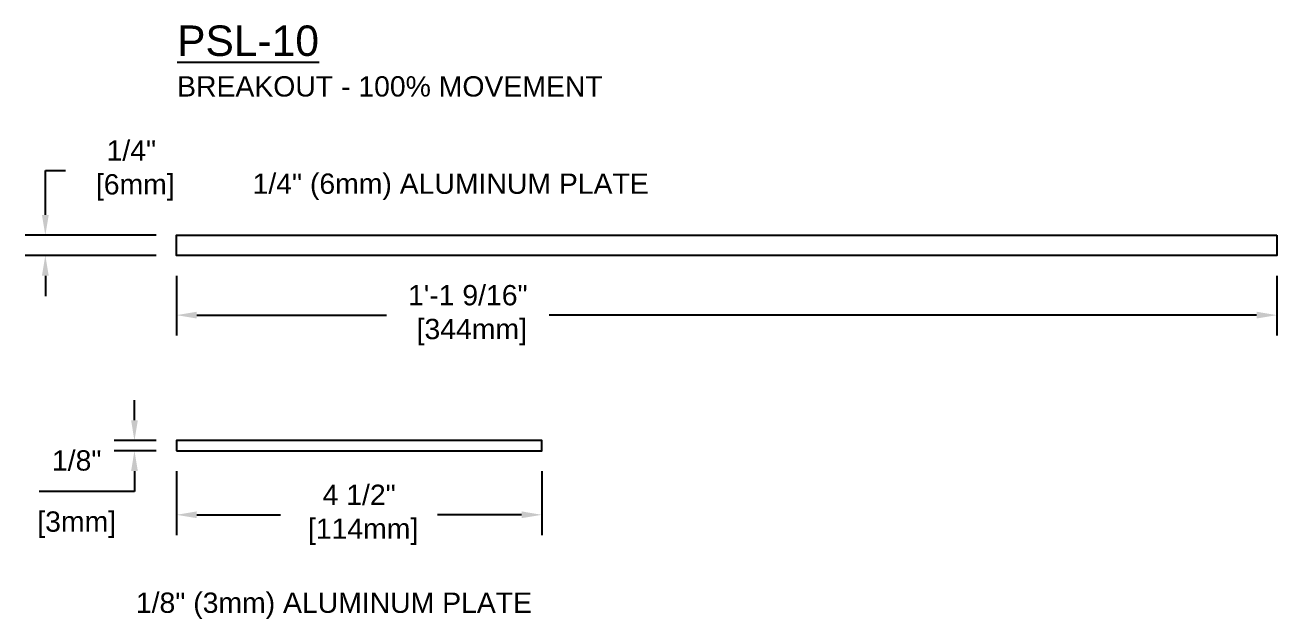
# Model space of a CAD drawing. Header units: inches. Extents: x -9.2 to 42.6, y -5.6 to 9.4.
# Drawn here: x 27.23 to 42.65, y 0.74 to 8.06 of the extents above; entities that cross this region are included whole.
import ezdxf

# ---------------------------------------------------------------- set-up
doc = ezdxf.new("R2010")
doc.units = ezdxf.units.IN
doc.header["$MEASUREMENT"] = 0
for name, color, linetype in [('DIMENSIONS', 3, 'Continuous'), ('METALS', 7, 'Continuous'), ('TEXT', 2, 'Continuous')]:
    doc.layers.add(name, color=color, linetype=linetype)
doc.styles.add('ARIAL', font='arial.ttf')
doc.dimstyles.new('Arial', dxfattribs={"dimtxt": 0.25, "dimasz": 0.25, "dimexe": 0.25, "dimexo": 0.25, "dimgap": 0.25, "dimtad": 0, "dimtih": 1, "dimtoh": 1, "dimdec": 4, "dimzin": 3, "dimdsep": 46, "dimlunit": 4, "dimtxsty": 'ARIAL', "dimcen": 0.25, "dimadec": 0, "dimazin": 0, "dimtfac": 1, "dimtdec": 4, "dimtofl": 0, "dimtmove": 0, "dimatfit": 3, "dimfxl": 0, "dimfrac": 2, "dimtolj": 1, "dimtzin": 0, "dimarcsym": 0})

# ---------------------------------------------------------------- blocks, each defined once
blk = doc.blocks.new('*D18')
at = {"layer": 'Defpoints', "color": 0}
for p in [(27.483, 5.467), (29.097, 5.467), (29.097, 5.217)]:
    blk.add_point(p, dxfattribs=at)
at = {"layer": 'DIMENSIONS', "color": 0, "lineweight": -2}
for p, q in [((27.483, 5.717), (27.483, 6.264)), ((27.483, 6.264), (27.733, 6.264)), ((28.847, 5.467), (27.233, 5.467)), ((28.847, 5.217), (27.233, 5.217)), ((27.483, 4.967), (27.483, 4.717))]:
    blk.add_line(p, q, dxfattribs=at)
at = {"layer": 'DIMENSIONS', "color": 0}
for points in [[(27.441, 5.717), (27.525, 5.717), (27.483, 5.467)], [(27.441, 4.967), (27.525, 4.967), (27.483, 5.217)]]:
    blk.add_solid(points, dxfattribs=at)
at = {"layer": 'DIMENSIONS', "color": 0, "insert": (28.542, 6.264), "char_height": 0.25, "attachment_point": 5, "style": 'ARIAL'}
blk.add_mtext('\\A1;1/4"\\P [6mm]', dxfattribs=at)
blk = doc.blocks.new('*D19')
at = {"layer": 'Defpoints', "color": 0}
for p in [(29.097, 2.937), (28.58, 2.812), (29.097, 2.812)]:
    blk.add_point(p, dxfattribs=at)
at = {"layer": 'DIMENSIONS', "color": 0, "lineweight": -2}
for p, q in [((28.58, 3.187), (28.58, 3.437)), ((28.847, 2.937), (28.33, 2.937)), ((28.847, 2.812), (28.33, 2.812)), ((28.58, 2.562), (28.58, 2.312)), ((28.58, 2.312), (27.407, 2.312))]:
    blk.add_line(p, q, dxfattribs=at)
at = {"layer": 'DIMENSIONS', "color": 0}
for points in [[(28.539, 3.187), (28.622, 3.187), (28.58, 2.937)], [(28.539, 2.562), (28.622, 2.562), (28.58, 2.812)]]:
    blk.add_solid(points, dxfattribs=at)
at = {"layer": 'DIMENSIONS', "color": 0, "char_height": 0.25, "attachment_point": 5, "style": 'ARIAL'}
for s, insert in [('\\A1;1/8"', (27.869, 2.691)), ('\\A1;[3mm]', (27.869, 1.902))]:
    blk.add_mtext(s, dxfattribs=dict(at, insert=insert))
blk = doc.blocks.new('*D20')
at = {"layer": 'Defpoints', "color": 0}
for p in [(29.097, 5.217), (42.647, 5.217), (42.647, 4.482)]:
    blk.add_point(p, dxfattribs=at)
at = {"layer": 'DIMENSIONS', "color": 0, "lineweight": -2}
for p, q in [((29.097, 4.967), (29.097, 4.232)), ((42.647, 4.967), (42.647, 4.232)), ((29.347, 4.482), (31.682, 4.482)), ((42.397, 4.482), (33.688, 4.482))]:
    blk.add_line(p, q, dxfattribs=at)
at = {"layer": 'DIMENSIONS', "color": 0}
for points in [[(29.347, 4.524), (29.347, 4.441), (29.097, 4.482)], [(42.397, 4.524), (42.397, 4.441), (42.647, 4.482)]]:
    blk.add_solid(points, dxfattribs=at)
at = {"layer": 'DIMENSIONS', "color": 0, "insert": (32.685, 4.482), "char_height": 0.25, "attachment_point": 5, "style": 'ARIAL'}
blk.add_mtext('\\A1;1\'-1 9/16"\\P [344mm]', dxfattribs=at)
blk = doc.blocks.new('*D21')
at = {"layer": 'Defpoints', "color": 0}
for p in [(29.097, 2.812), (33.597, 2.812), (33.597, 2.023)]:
    blk.add_point(p, dxfattribs=at)
at = {"layer": 'DIMENSIONS', "color": 0, "lineweight": -2}
for p, q in [((29.097, 2.562), (29.097, 1.773)), ((33.597, 2.562), (33.597, 1.773)), ((29.347, 2.023), (30.38, 2.023)), ((33.347, 2.023), (32.313, 2.023))]:
    blk.add_line(p, q, dxfattribs=at)
at = {"layer": 'DIMENSIONS', "color": 0}
for points in [[(29.347, 2.065), (29.347, 1.982), (29.097, 2.023)], [(33.347, 2.065), (33.347, 1.982), (33.597, 2.023)]]:
    blk.add_solid(points, dxfattribs=at)
at = {"layer": 'DIMENSIONS', "color": 0, "insert": (31.347, 2.023), "char_height": 0.25, "attachment_point": 5, "style": 'ARIAL'}
blk.add_mtext('\\A1;4 1/2"\\P [114mm]', dxfattribs=at)

msp = doc.modelspace()

# ---------------------------------------------------------------- linework, layer by layer
at = {"layer": 'METALS'}
for points in [[(42.64724, 5.46691), (42.64724, 5.21691), (29.09668, 5.21691), (29.09668, 5.46691)], [(29.09668, 2.81199), (33.59668, 2.81199), (33.59668, 2.93699), (29.09668, 2.93699)]]:
    msp.add_lwpolyline(points, close=True, dxfattribs=at)

# ---------------------------------------------------------------- texts
at = {"layer": 'TEXT', "insert": (29.10547, 8.04945), "char_height": 0.375, "width": 5.28125, "attachment_point": 1, "style": 'ARIAL'}
msp.add_mtext('{\\LPSL-10\\P\\H0.6667x;\\lBREAKOUT - 100% MOVEMENT}', dxfattribs=at)
at = {"layer": 'TEXT', "char_height": 0.25, "attachment_point": 4, "style": 'ARIAL'}
for s, insert in [('1/4" (6mm) ALUMINUM PLATE', (30.03451, 6.06354)), ('1/8" (3mm) ALUMINUM PLATE', (28.59759, 0.90287))]:
    msp.add_mtext(s, dxfattribs=dict(at, insert=insert))

# ---------------------------------------------------------------- dimensions: what is measured, and where the dimension line sits
at = {"layer": 'DIMENSIONS'}
dim = msp.add_linear_dim(base=(27.48308, 5.46691), p1=(29.09668, 5.21691), p2=(29.09668, 5.46691), angle=90, dimstyle='Arial', override={"dimpost": '\\X'}, dxfattribs=at)
dim.commit()
dim.dimension.update_dxf_attribs({"geometry": '*D18', "text_midpoint": (28.542, 6.26421), "dimtype": 160})
for base, p1, p2, picture, middle in [((42.64724, 4.48248), (29.09668, 5.21691), (42.64724, 5.21691), '*D20', (32.68474, 4.48248)), ((33.59668, 2.02343), (29.09668, 2.81199), (33.59668, 2.81199), '*D21', (31.34668, 2.02343))]:
    dim = msp.add_linear_dim(base=base, p1=p1, p2=p2, dimstyle='Arial', override={"dimpost": '\\X'}, dxfattribs=at)
    dim.commit()
    dim.dimension.update_dxf_attribs({"geometry": picture, "text_midpoint": middle, "dimtype": 160})
dim = msp.add_linear_dim(base=(28.58039, 2.81199), p1=(29.09668, 2.93699), p2=(29.09668, 2.81199), angle=90, dimstyle='Arial', override={"dimpost": '\\X'}, dxfattribs=at)
dim.commit()
dim.dimension.update_dxf_attribs({"geometry": '*D19', "text_midpoint": (27.8685, 2.31199)})

doc.saveas('drawing.dxf')
